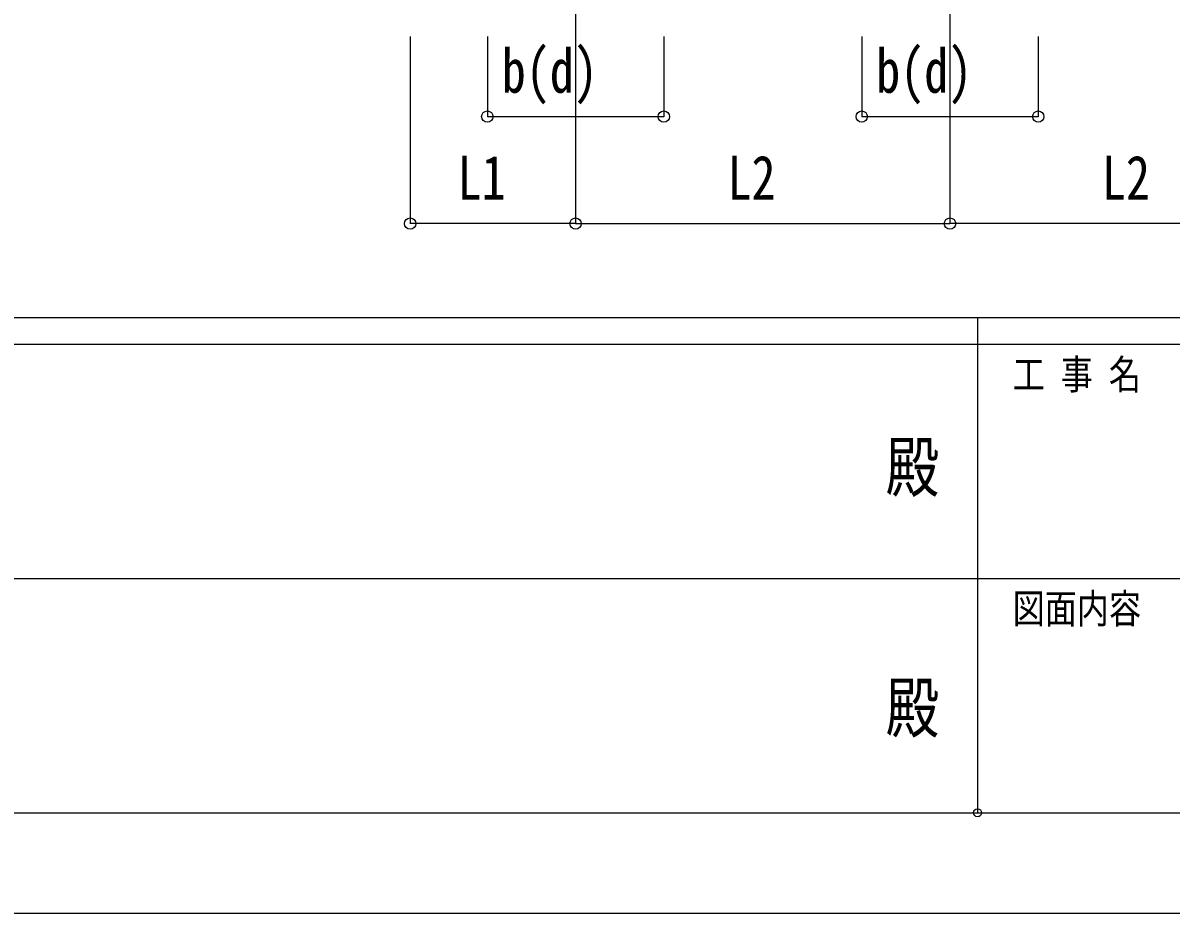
# Model space of a CAD drawing. Units: millimetres, scale not verified. Extents: x -21025 to 21025, y -14850 to 14850.
# Drawn here: x -3594 to 699, y -14850 to -11523 of the extents above; entities that cross this region are included whole.
import ezdxf
from ezdxf.enums import TextEntityAlignment as Align

# ---------------------------------------------------------------- set-up
doc = ezdxf.new("R2010")
doc.units = ezdxf.units.MM
doc.header["$LTSCALE"] = 60
doc.header["$PDMODE"] = 32
doc.header["$PDSIZE"] = 30
for name, color, linetype in [('0-4_YKK_12', 2, 'Continuous'), ('0-7_YKK_D', 6, 'Continuous'), ('0-8_YKK_ZWAK', 7, 'Continuous')]:
    doc.layers.add(name, color=color, linetype=linetype)
doc.styles.add('ＭＳ ゴシック', font='')
doc.styles.get('ＭＳ ゴシック').set_extended_font_data('MS Gothic')

msp = doc.modelspace()

# ---------------------------------------------------------------- linework, layer by layer
at = {"layer": '0-4_YKK_12'}
for p, q in [((-1527.9, -11223), (-1527.9, -11723)), ((-127.9, -11223), (-127.9, -11723))]:
    msp.add_line(p, q, dxfattribs=at)
at = {"layer": '0-7_YKK_D'}
for p, q in [((-2146.51, -11573), (-2146.51, -12274)), ((-1857.9, -11573), (-1857.9, -11874)), ((-1527.9, -11573), (-1527.9, -12274)), ((-1527.9, -11573), (-1527.9, -12274)), ((-1197.9, -11573), (-1197.9, -11874)), ((-457.9, -11573), (-457.9, -11874)), ((-127.9, -11573), (-127.9, -12274)), ((-127.9, -11573), (-127.9, -12274)), ((202.1, -11573), (202.1, -11874)), ((-1857.9, -11873), (-1197.9, -11873)), ((-457.9, -11873), (202.1, -11873)), ((-1527.9, -12273), (-2146.51, -12273)), ((-1527.9, -12273), (-127.9, -12273)), ((1272.1, -12273), (-127.9, -12273))]:
    msp.add_line(p, q, dxfattribs=at)
for centre in [(-1857.9, -11873), (-1197.9, -11873), (-457.9, -11873), (202.1, -11873), (-2146.51, -12273), (-1527.9, -12273), (-1527.9, -12273), (-127.9, -12273), (-127.9, -12273)]:
    msp.add_circle(centre, 21.25, dxfattribs=at)
at = {"layer": '0-8_YKK_ZWAK'}
for p, q in [((19475.1, -12625), (-19524.9, -12625)), ((-24.9, -12625), (-24.9, -14475)), ((-24.9, -12725), (-6524.9, -12725)), ((6475.1, -12725), (-24.9, -12725)), ((-6487.4, -13600), (-24.9, -13600)), ((-24.9, -13600), (6475.1, -13600)), ((-6524.9, -14475), (-24.9, -14475)), ((-24.9, -14475), (6475.1, -14475))]:
    msp.add_line(p, q, dxfattribs=at)
msp.add_lwpolyline([(-21025, -14850), (21025, -14850), (21025, 14850), (-21025, 14850)], close=True, dxfattribs=at)
msp.add_point((-24.9, -14475), dxfattribs=at)

# ---------------------------------------------------------------- texts
at = {"layer": '0-7_YKK_D', "style": 'ＭＳ ゴシック', "width": 0.8}
for s, p in [('b(d)', (-1803.9, -11833)), ('b(d)', (-403.9, -11833)), ('L1', (-1969.2, -12233)), ('L2', (-959.9, -12233)), ('L2', (440.1, -12233))]:
    msp.add_text(s, height=165, dxfattribs=at).set_placement(p, align=Align.BOTTOM_LEFT)
at = {"layer": '0-8_YKK_ZWAK', "style": 'ＭＳ ゴシック', "width": 0.8}
for s, height, p in [('工 事 名', 110, (106.35, -12925)), ('殿', 183.3, (-368.33, -13329.17)), ('図面内容', 110, (106.35, -13800)), ('殿', 183.3, (-368.33, -14229.17))]:
    msp.add_text(s, height=height, dxfattribs=at).set_placement(p, align=Align.BOTTOM_LEFT)

doc.saveas('drawing.dxf')
